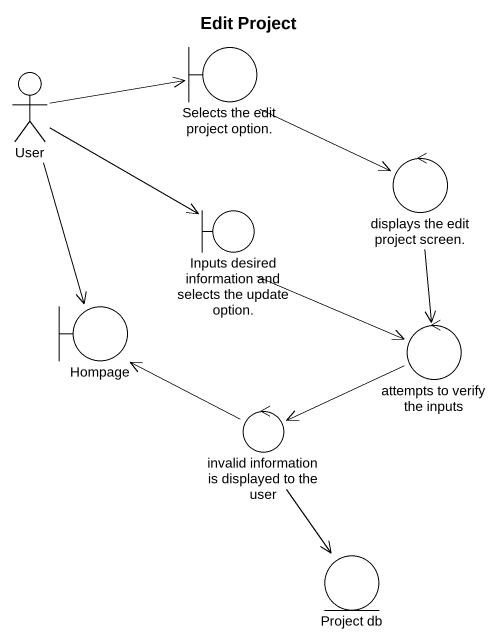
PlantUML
@startuml
title Edit Project
boundary "Selects the edit project option." as Selects_the_edit_project
actor User
control "displays the edit project screen." as displays_the_edit_project
boundary "Inputs desired information and selects the update option." as Inputs_desired_information
boundary Hompage
control "attempts to verify the inputs" as attempts_to_verify_the
control "invalid information is displayed to the user" as invalid_information_is
entity "Project db" as Project_db
Selects_the_edit_project -right-> displays_the_edit_project
User -right-> Selects_the_edit_project
User --> Inputs_desired_information
User --> Hompage
displays_the_edit_project --> attempts_to_verify_the
Inputs_desired_information -right-> attempts_to_verify_the
attempts_to_verify_the -left-> invalid_information_is
invalid_information_is -up-> Hompage
invalid_information_is --> Project_db
@enduml
